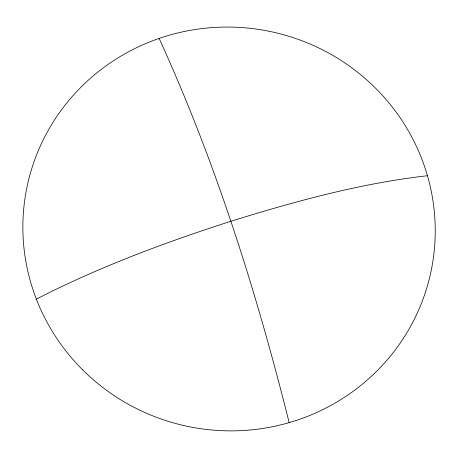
<?xml version="1.0" encoding="UTF-8"?>
<svg xmlns="http://www.w3.org/2000/svg" width="458" height="458" viewBox="0 0 458 458"><rect width="100%" height="100%" fill="white"/><g stroke="black" fill="none" stroke-linecap="round" stroke-linejoin="round"><path stroke-width="0.69" d="M36.359 299.108C98.527 267.232 164.204 242.734 230.62 221.351C294.946 201.377 360.36 183.36 427.446 175.729M159.132 38.42C215.432 161.554 256.337 291.431 289.164 422.625M82.612 369.806A206.375 201.715 11.6 0 0 427.978 283.846A206.375 201.715 11.6 0 0 176.576 33.257A206.375 201.715 11.6 0 0 82.612 369.806"/></g></svg>
